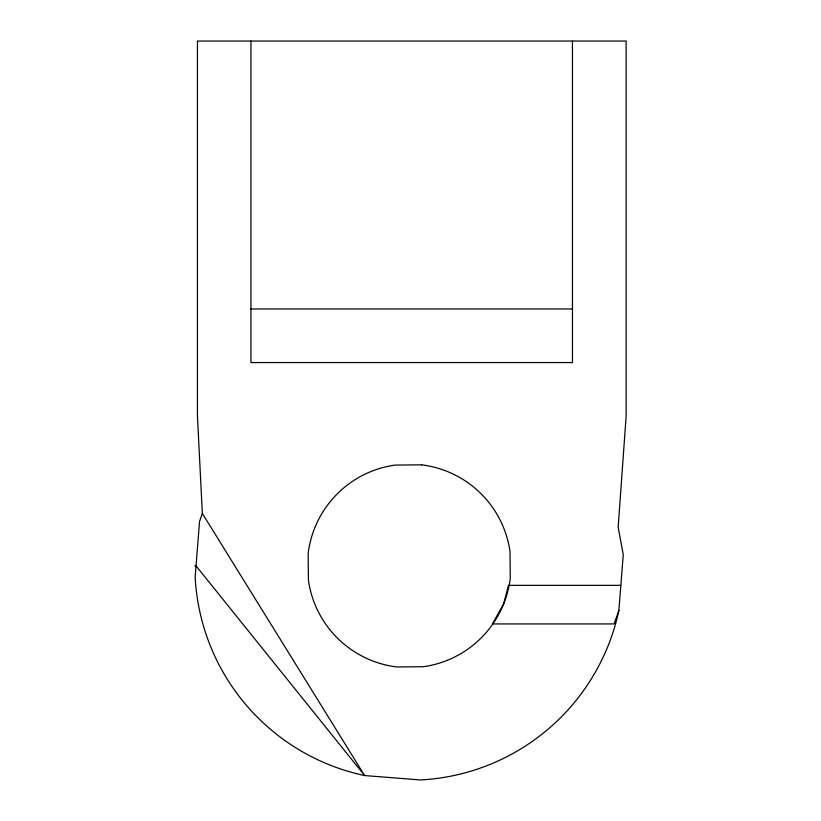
<?xml version="1.0" encoding="UTF-8"?>
<svg xmlns="http://www.w3.org/2000/svg" width="821" height="821" viewBox="0 0 821 821"><rect width="100%" height="100%" fill="white"/><g stroke="black" fill="none" stroke-linecap="round" stroke-linejoin="round"><path stroke-width="1.23" d="M618.87 610.475L623.262 554.698L618.172 527.185L626.136 416.155L626.136 41.05L197.44 41.05L197.44 416.155L202.346 513.433L199.554 521.325L195.162 577.101A214.343 214.343 0 0 0 364.637 775.558L420.414 779.95A214.343 214.343 0 0 0 618.87 610.475L614.108 623.929L492.364 623.929L503.632 603.999L508.445 585.352L620.85 585.352M250.939 308.983L572.453 308.983M194.864 565.895L196.045 565.895L364.637 775.558L202.346 513.433M572.453 41.05L572.453 362.564L250.939 362.564L250.939 41.05M421.584 464.84L395.004 465.086A101.814 101.814 0 0 0 308.152 553.528L308.398 580.108A101.814 101.814 0 0 0 396.851 666.96L423.42 666.714A101.814 101.814 0 0 0 510.272 578.261L510.026 551.691A101.814 101.814 0 0 0 421.584 464.84"/></g></svg>
